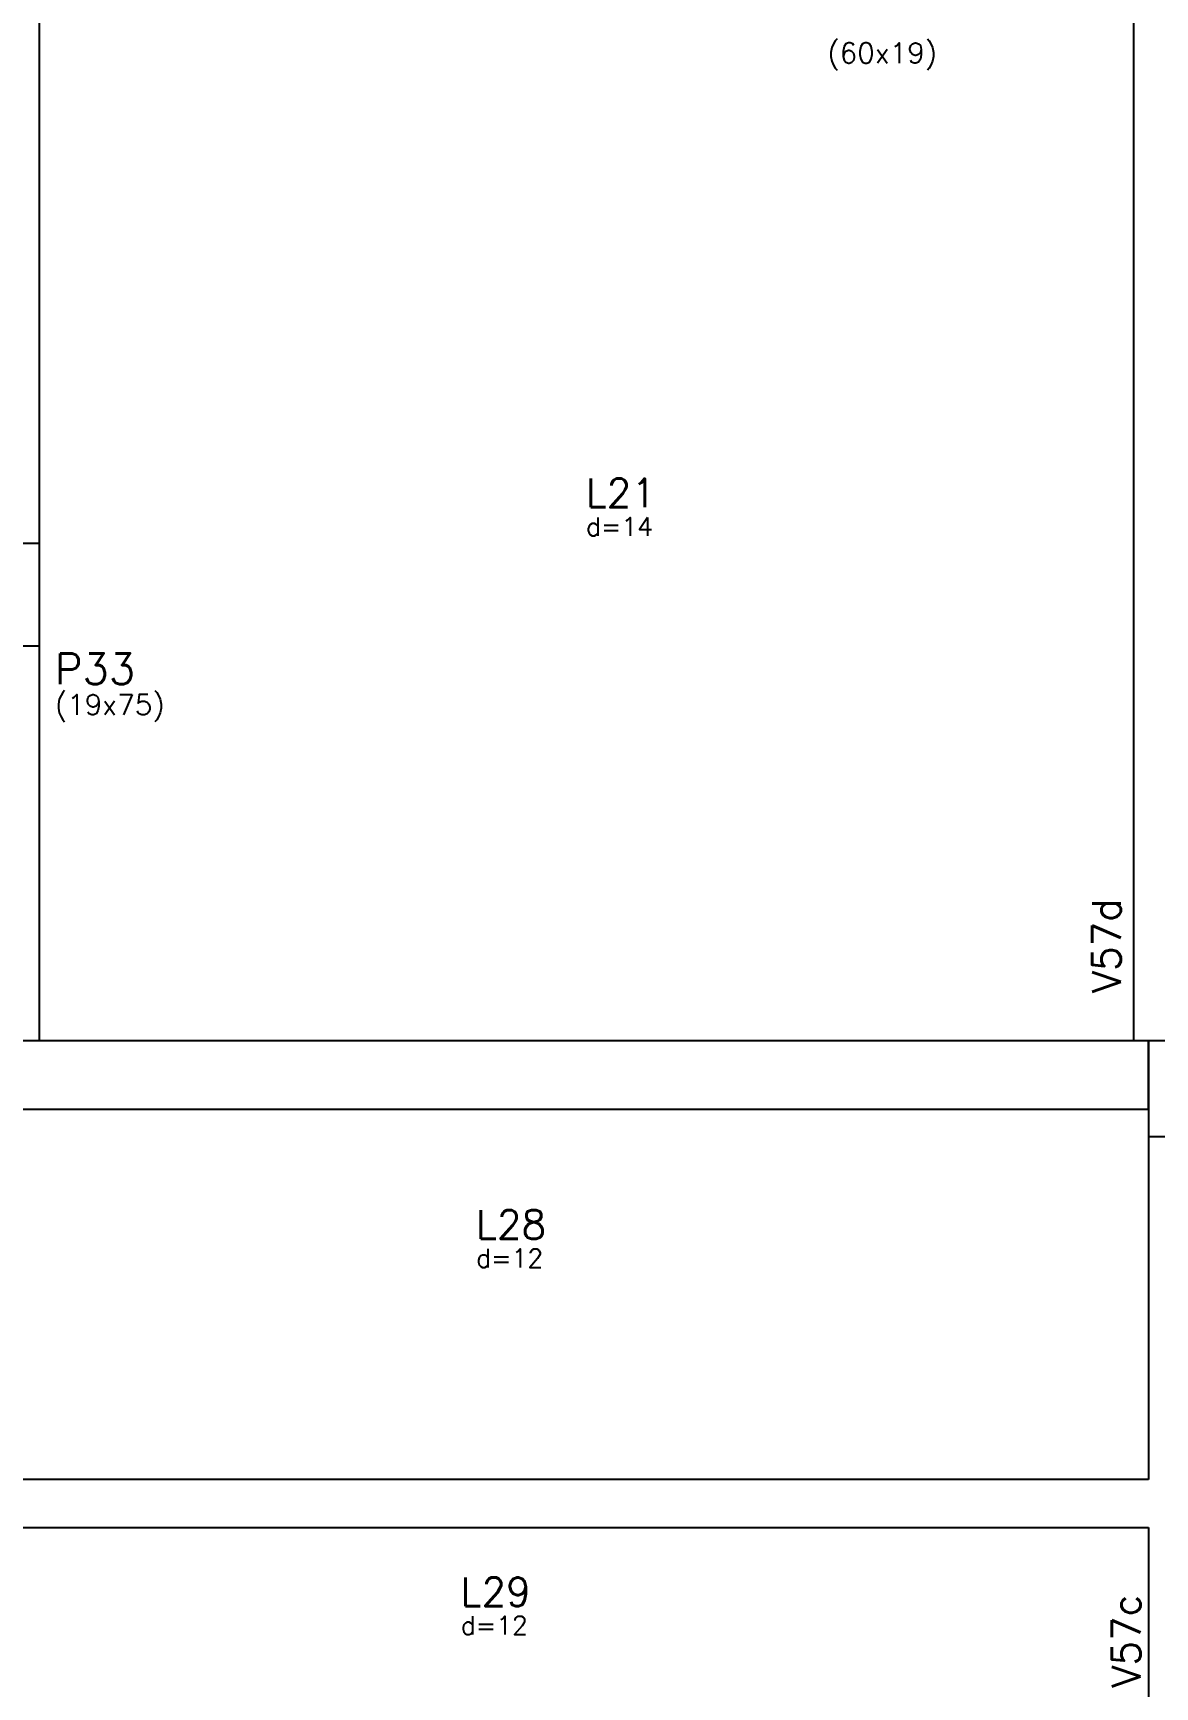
# Model space of a CAD drawing. Extents: x -40810 to 33675, y -2018 to 21213.
# Drawn here: x 21537 to 22359, y 1331 to 2543 of the extents above; entities that cross this region are included whole.
import ezdxf

# ---------------------------------------------------------------- set-up
doc = ezdxf.new("R2010")
doc.units = 0
doc.layers.get('0').update_dxf_attribs({"color": 1, "lineweight": 9})
for name, color, linetype in [('1', 5, 'Continuous'), ('10', 7, 'Continuous'), ('12', 3, 'Continuous'), ('13', 7, 'Continuous'), ('3', 2, 'Continuous'), ('8', 5, 'Continuous'), ('9', 3, 'Continuous'), ('STEPHANIE', 6, 'Continuous')]:
    doc.layers.add(name, color=color, linetype=linetype)
doc.styles.get("Standard").update_dxf_attribs({"font": 'romans.shx', "width": 0.8})

msp = doc.modelspace()

# ---------------------------------------------------------------- linework, layer by layer
at = {"linetype": 'Continuous', "ltscale": 30}
for points in [[(22343.32, 2571.412), (22107.82, 2571.412), (22047.82, 2571.412), (21541.82, 2571.412), (21541.82, 2168.912), (21541.82, 2093.912), (21541.82, 1804.412), (22343.32, 1804.412), (22343.32, 1838.912)], [(22343.32, 2571.412), (22107.82, 2571.412), (22047.82, 2571.412), (21541.82, 2571.412), (21541.82, 2168.912), (21541.82, 2093.912), (21541.82, 1804.412), (22343.32, 1804.412), (22343.32, 1838.912)], [(22343.32, 2571.412), (22107.82, 2571.412), (22047.82, 2571.412), (21541.82, 2571.412), (21541.82, 2168.912), (21541.82, 2093.912), (21541.82, 1804.412), (22343.32, 1804.412), (22343.32, 1838.912)], [(22343.32, 2571.412), (22107.82, 2571.412), (22047.82, 2571.412), (21541.82, 2571.412), (21541.82, 2168.912), (21541.82, 2093.912), (21541.82, 1804.412), (22343.32, 1804.412), (22343.32, 1838.912)], [(22343.32, 2571.412), (22107.82, 2571.412), (22047.82, 2571.412), (21541.82, 2571.412), (21541.82, 2168.912), (21541.82, 2093.912), (21541.82, 1804.412), (22343.32, 1804.412), (22343.32, 1838.912)], [(22343.32, 2571.412), (22107.82, 2571.412), (22047.82, 2571.412), (21541.82, 2571.412), (21541.82, 2168.912), (21541.82, 2093.912), (21541.82, 1804.412), (22343.32, 1804.412), (22343.32, 1838.912)], [(22354.32, 1734.412), (22354.32, 1754.412), (21529.32, 1754.412), (21358.32, 1754.412), (21358.32, 1482.912), (22354.32, 1482.912)], [(22354.32, 1447.912), (21358.32, 1447.912), (21358.32, 1415.912), (21358.32, 1307.912), (22354.32, 1307.912)]]:
    msp.add_lwpolyline(points, close=True, dxfattribs=at)
at = {"layer": '1'}
for points in [[(21541.82, 2168.912), (21541.82, 2571.412)], [(22343.32, 2571.412), (22343.32, 1838.912)], [(21541.82, 1804.412), (21541.82, 2093.912)], [(22343.32, 1838.912), (22343.32, 1804.412)], [(22354.32, 1804.412), (21516.82, 1804.412)], [(21529.32, 1754.412), (22354.32, 1754.412)], [(22354.32, 1734.412), (22354.32, 1482.912)], [(22354.32, 1482.912), (21358.32, 1482.912)], [(21358.32, 1447.912), (22354.32, 1447.912)], [(22354.32, 1447.912), (22354.32, 1307.912)]]:
    msp.add_lwpolyline(points, dxfattribs=at)
at = {"layer": '3'}
for points in [[(21522.82, 2093.912), (21541.82, 2093.912), (21541.82, 2168.912), (21522.82, 2168.912), (21522.82, 2093.912)], [(22354.32, 1734.412), (22373.32, 1734.412), (22373.32, 1804.412), (22354.32, 1804.412), (22354.32, 1734.412)]]:
    msp.add_lwpolyline(points, dxfattribs=at)
at = {"layer": 'STEPHANIE', "linetype": 'Continuous'}
msp.add_lwpolyline([(22354.32, 1804.412), (21516.82, 1804.412), (21323.32, 1804.412), (21323.32, 1779.412), (21323.32, 1754.412), (21529.32, 1754.412), (22354.32, 1754.412)], close=True, dxfattribs=at)

# ---------------------------------------------------------------- texts
at = {"layer": '10'}
for s, p in [('L21', (21942.109, 2195.407)), ('L28', (21861.662, 1659.36)), ('L29', (21850.359, 1390.282))]:
    msp.add_text(s, height=21, dxfattribs=at).set_placement(p)
at = {"layer": '12'}
for s, p in [('(60x19)', (22119.07, 2520.787)), ('(19x75)', (21553.07, 2043.287))]:
    msp.add_text(s, height=15, dxfattribs=at).set_placement(p)
at = {"layer": '13'}
for s, p in [('d=14', (21942.109, 2174.512)), ('d=12', (21861.662, 1638.465)), ('d=12', (21850.359, 1369.387))]:
    msp.add_text(s, height=13.5, dxfattribs=at).set_placement(p)
at = {"layer": '8'}
for s, p in [('V57d', (22333.97, 1839.464)), ('V57c', (22348.468, 1330.482))]:
    msp.add_text(s, height=21, rotation=90, dxfattribs=at).set_placement(p)
at = {"layer": '9'}
msp.add_text('P33', height=22.5, dxfattribs=at).set_placement((21553.07, 2065.787))

doc.saveas('drawing.dxf')
